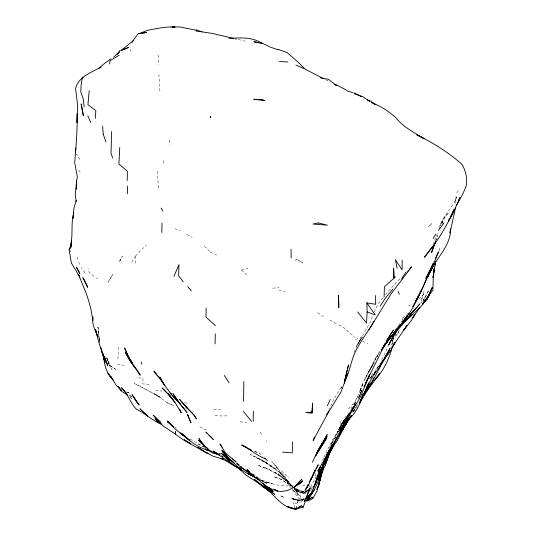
<?xml version="1.0" encoding="UTF-8"?>
<svg xmlns="http://www.w3.org/2000/svg" width="536" height="536" viewBox="0 0 536 536"><rect width="100%" height="100%" fill="white"/><g stroke="black" fill="none" stroke-linecap="round" stroke-linejoin="round"><path stroke-width="0.4" stroke-dasharray="2.68 2.01" d="M135.28 263.223L135.394 256.523M455.734 203.432L456.069 196.632L455.466 200.558L456.645 196.906C453.389 207.667 443.004 214.534 440.679 225.643M118.644 347.067L117.927 359.06M392.506 344.313L392.821 340.387L394.262 336.327L393.096 338.156M300.689 495.626L300.013 499.25L303.262 499.921M423.587 294.163L423.989 291.651L421.189 300.87L423.587 294.163L418.77 299.028M440.672 225.696L441.155 223.371M393.424 338.37L391.823 344.661L392.821 340.387L391.863 342.377M439.044 250.908L439.647 248.637L438.535 251.498M295.798 260.737L296.04 259.009L302.994 263.082L296.301 259.089M408.821 313.064L403.427 317.091L401.792 321.52L400.412 323.141M439.038 228.061C440.411 221.998 444.351 217.033 448.679 212.752L443.996 217.911M433.095 244.811L437.765 232.001M441.885 223.539L443.198 219.874L441.698 223.686M422.864 302.137L424.854 297.748L420.613 303.302M435.848 240.731L437.832 235.492L435.929 240.496M338.209 432.029L338.732 430.676M354.062 352.48L357.787 344.012L369.699 323.275L373.096 315.262M331.288 444.565L337.961 431.058M358.095 398.898L362.236 389.793M358.959 396.968L362.021 389.565M358.859 397.196L361.706 390.329M402.255 319.925L403.427 317.091M374.376 312.2C376.305 306.585 379.448 301.527 383.441 297.158M359.931 391.012L361.184 388.406L356.594 398.838L357.68 396.781L350.095 410.462M330.772 445.584L332.541 441.456L329.272 448.498M360.085 390.684L363.294 383.233L359.783 391.615L361.874 385.357L364.567 379.83L374.932 359.448L377.411 356.299M358.705 397.678L359.703 395.401M360.031 394.643L361.03 392.372M331.918 443.225L333.794 439.915M381.9 359.763L388.379 345.646M323.898 457.308L327.215 450.039L334.993 435.547L338.551 431.098M322.538 460.196L323.563 458.039M441.919 223.767L445.45 216.33M397.511 334.129L399.447 330.096L397.511 334.129L392.633 339.415M361.365 391.608L361.947 390.396M364.567 379.83L376.245 357.15L380.064 350.919L375.066 360.092L379.173 352.581M341.794 386.61L341.097 388.017L341.861 386.597M328.675 410.362L334.203 398.697L341.821 386.128M332.045 443.212L337.472 433.081M358.088 403.675L352.634 412.418M310.692 487.003L316.984 475.224M353.01 412.124L356.661 405.638M353.559 411.976L357.304 406.529M301.178 493.133L301.788 492.028L307.711 490.748M372.728 364.701L368.507 372.239L374.557 362.463M338.035 430.937L336.012 434.508M334.645 438.656L335.831 436.552M365.807 377.679L369.585 370.041L373.927 363.334L371.013 367.817M354.075 404.419L356.132 400.874L354.048 404.412M334.779 438.951L335.536 437.644M131.722 262.171L135.152 256.436M390.577 347.931L391.347 346.671M396.881 327.932L399.95 323.684M456.886 192.973L459.231 189.295M354.135 404.841L355.422 402.884L354.055 404.894M399.065 325.198L400.151 323.563M378.001 366.912L376.285 369.478L378.992 365.666M350.169 410.616L350.417 410.268M373.002 373.183L368.413 379.736M344.795 418L345.753 416.64M310.344 491.11L312.133 488.577M372.674 375.341L370.095 378.517L372.487 375.294M352.923 411.521L355.274 408.358L353.78 410.301M378.51 366.095L374.275 371.461M370.095 378.517L373.625 374.148M385.458 294.673L396.546 282.15L400.499 278.432M395.133 335.302L396.003 334.276M308.14 489.998L305.078 493.582L305.42 494.045M309.406 488.912L305.078 493.582L304.401 492.946L296.133 491.117L298.029 495.813M348.474 408.794L352.822 404.124M135.387 256.141L140.479 250.761M310.753 488.792L312.843 486.608M396.399 328.427L394.831 330.009M395.28 335.288L396.298 334.25M141.96 249.3L146.408 245.12M296.133 491.117L303.738 493.18L295.805 490.159L299.222 492.082L303.738 493.18L309.332 488.839M308.421 490.159L307.121 491.177C302.927 492.142 298.525 490.755 295.021 488.41M304.468 498.413L301.366 500.818L303.329 499.519M300.683 500.202L292.053 499.318L300.019 500.711L304.267 498.319M304.401 492.946L307.53 490.875M303.081 493.08L308.709 490.018M408.325 306.029L411.748 304.294M355.576 339.636L362.262 336.601M302.076 501.448L299.115 502.453M294.82 507.934L293.942 504.209L298.344 502.714M241.414 270.017L247.82 268.462M303.302 500.008L299.363 500.899L291.517 498.339L300.019 500.711M307.215 490.849L303.423 491.546L304.033 491.686L296.629 489.428L295.316 488.598M302.438 493.174L308.696 492.316M272.67 288.134L279.028 287.778M293.145 485.69L284.214 485.931L275.002 484.678L265.883 481.824L272.167 483.841L266.332 481.797L257.032 477.536M227.003 415.869L220.397 415.936L213.804 415.099M302.291 485.12L306.853 485.214M213.904 409.564L220.484 409.799M184.458 402.931L187.761 403.119M240.215 421.832L246.774 422.368M149.263 384.466L142.636 383.897L143.045 378.255L136.419 377.652M155.467 390.456L162.093 391.079M233.689 38.84L236.946 39.162L245.14 41.212M117.377 364.467L124.077 365.284M235.451 38.84L236.946 39.162M219.432 453.402L221 453.758M303.363 499.713L299.41 498.661L303.765 500.048M126.684 392.258L130.194 393.203L126.992 392.238M278.948 290.077L285.232 292.066M219.036 453.463L221.241 454.22M254.54 451.332L259.638 453.188L262.694 456.17M325.68 79.75L327.965 80.581L325.687 79.603M254.814 451.426L259.638 453.188M261.568 480.685L266.794 482.708L261.454 480.497L267.263 483.908L259.525 478.829M175.038 228.571L179.989 230.614M338.933 325.03L342.531 326.612L354.812 337.385M223.264 456.652L221.817 455.955L223.345 456.605M221.83 455.935L223.298 456.578M362.718 341.365L367.937 343.683M210.481 252.175L216.651 254.948M131.4 396.238L128.941 395.025M283.437 478.28L279.437 475.378L264.65 467.231L279.437 475.378L287.397 481.516L293.855 487.666M199.854 426.803L206.655 430.22M295.865 488.43L301.158 491.11M186.763 234.48L192.19 237.287M204.725 447.446L188.585 438.22M197.704 443.795L204.022 447.078M220.912 455.051L221.348 455.285M329.727 320.046L336.126 323.563M129.504 395.521L132.137 397.022M268.858 469.315L272.033 471.144M253.139 474.025L259.672 479.211M236.202 463.707L238.989 465.469M292.696 486.929C287.671 484.645 285.36 479.392 282.398 475.09L276.409 467.399L283.001 474.065L290.445 484.477L279.129 471.781L284.308 476.873C275.839 469.395 266.7 462.287 256.375 457.55L263.397 461.081L274.881 469.04M294.324 487.968L289.42 484.839L294.13 488.162M270.399 466.019L277.588 470.668L284.529 477.053L291.296 485.402L285.48 478.95L293.842 487.901M94.061 276.301L90.363 273.816L88.601 271.337L88.333 268.858M166.87 402.556L167.172 402.757L160.639 398.02M237.193 463.419L241.877 466.682M236.718 463.272L239.25 465.422M317.754 312.676L323.335 316.722M252.51 473.811L257.91 477.723M279.437 475.378L275.162 472.176L286.345 481.167L278.499 473.77L285.902 480.772L291.49 488.363M294.921 488.725L299.222 492.082L294.338 488.979L301.788 492.028L302.137 492.705M96.306 277.822L97.472 278.754M292.649 489.803L299.892 495.82L292.649 489.803L297.527 497.006L300.013 499.25M175.084 427.179L176.31 428.217M241.414 270.164L247.625 275.571M262.171 481.415L263.417 482.514M294.19 488.088L289.929 484.256L292.676 487.392M236.825 463.352L239.291 465.576M239.411 465.623L237.006 463.419L239.425 465.73M294.311 488.919L297.581 491.974L298.05 493.636M204.384 246.259L210.387 252.094M275.008 465.081L278.211 468.752L271.712 461.771L275.424 465.489M281.661 470.843L288.582 477.784M260.067 432.15L262.908 435.145M294.378 488.484L297.581 491.974M84.889 272.677L81.258 267.571M79.898 159.359L76.494 154.093M78.638 170.053L81.03 173.657M78.578 262.359L80.233 264.985M108.694 363.817L112.051 369.572L108.607 363.73M293.373 502.52L293.942 504.209M70.383 250.459L70.839 251.873M77.251 257.032L78.082 259.712M99.395 340.501L100.031 342.611L99.16 339.656M99.214 338.739L100.071 342.243M99.046 338.035L99.515 340.119M98.952 337.305L97.988 327.174L99.401 340.179L99.16 338.752M309.138 485.268L309.373 486.815M99.234 338.377L99.549 340.621M315.155 473.737L315.563 478.226M158.435 187.828L157.276 171.487M97.988 327.174L98.597 335.75M159.922 91.107L158.824 73.613M163.386 160.599L163.627 164.76M340.092 421.631L340.26 424.72M158.127 55.148L158.475 64.715M169.557 140.117L169.745 145.156M266.7 440.646L266.734 441.63M130.657 49.64L130.663 51.255M428.465 290.874L423.534 300.267L428.465 290.874M119.448 261.749L122.342 255.967L119.448 261.749M359.904 340.192L356.34 346.732L361.157 338.203L359.904 340.192M111.702 276.167L108.004 282.144L112.955 274.211L111.702 276.167M359.636 341.251L357.787 344.012L362.47 337.245L359.636 341.251M431.862 223.639L428.318 226.788L431.862 223.639M298.706 499.874L291.885 498.487L298.706 499.874M281.393 479.352L273.769 476.692L280.898 479.298L288.495 484.182L281.393 479.352M284.087 497.381L280.154 495.726L284.087 497.381M173.791 405.544L167.312 402.884L173.791 405.544M265.286 468.236L257.588 465.114L265.286 468.236M256.081 457.121L250.225 454.468L267.183 463.198L276.703 469.643L269.621 464.812L262.553 460.947L267.183 463.198L256.081 457.121M140.546 386.443L134.127 383.401L161.001 397.571L140.546 386.443M296.991 489.884L294.8 488.638L296.991 489.884M158.16 396.198L154.107 393.598L160.512 397.926L158.16 396.198M115.809 369.378L109.264 364.983L115.809 369.378M131.729 398.57L129.457 396.506L131.729 398.57M109.491 363.904L106.376 356.681L108.801 363.944L106.845 358.591L109.491 363.904"/><path stroke-width="0.8" d="M243.585 401.343L243.82 381.545M402.214 260.121L402.107 269.849L395.394 259.685L397.122 268.348M253.227 421.323L253.361 411.125M175.708 434.455L175.507 431.969L175.708 434.455L183.118 439.714L190.588 443.781L184.23 439.741L190.414 443.942L204.819 451.774M215.077 343.824L215.251 333.854M206.172 308.066L205.978 317.098L215.398 325.633M127.186 180.645L127.407 171.292L118.925 163.996L119.729 147.507M161.792 232.477L162.013 223.123M75.583 151.822C76.628 139.112 77.358 126.489 77.204 113.726L77.03 122.55L77.586 104.862L75.556 88.5C78.504 76.454 91.381 72.581 100.902 67.114M92.956 317.131L92.869 320.474L90.886 309.084L88.413 299.892L86.028 292.844L78.906 275.558L71.415 263.156L69.184 249.843C74.022 238.031 70.323 225.127 73.687 212.926M92.822 316.897C91.73 323.918 95.093 330.411 97.793 336.682M292.602 441.925L292.261 452.893L282.599 452.123M384.091 297.018L384.433 286.7L395.354 276.991M141.893 364.225L141.095 361.914M435.634 261.555L435.339 264.724L433.343 272.194L434.502 267.591L433.148 277.514L433.209 276.08M375.368 295.524L375.723 304.301L366.879 302.9L367.133 311.932L366.49 323.054L357.639 311.945M312.086 412.043L312.615 403.146L311.952 413.075L305.815 412.613L312.086 412.043L311.952 413.075M95.341 118.423L95.83 110.63L87.938 104.761L89.204 90.718M450.535 228.792C451.024 242.761 440.827 253.548 434.039 264.744L435.688 262.004L426.79 278.017M111.662 131.575L111.032 153.651L112.781 158.133M69.184 249.843L71 247.036L71.456 240.195M84.132 106.939L83.335 99.281L80.728 91.656L81.238 84.018M435.339 264.724L435.601 261.809M75.837 148.023L74.678 162.71L77.365 177.135L76.601 180.632L76.44 189.141L76.648 181.007L75.214 194.501L76.159 201.583M71 247.036L71.375 243.076M73.666 213.589L73.151 218.232L73.921 208.069L76.326 200.196M323.751 464.297L323.262 468.276L316.93 491.164L312.843 498.38L311.088 499.539L306.672 500.972L312.059 497.18L312.843 498.38M433.517 274.72L434.06 270.425L433.148 277.514M109.572 64.019L109.987 60.736L119.126 55.288M307.624 498.567L307.322 500.765L306.672 500.972M450.421 229.622L449.972 232.925L455.52 207.754M323.778 463.593L321.406 473.884L324.159 462.89M392.318 346.665C389.129 359.174 383.347 371.562 373.967 380.661M81.291 83.516L82.162 78.43L83.033 77.104M322.592 469.536L321.54 474.936L318.645 483.546M323.677 464.263L323.175 466.648L324.133 462.789M322.893 467.988L323.697 464.149M322.551 469.603L319.329 482.099M322.685 468.98L319.402 481.904L320.005 480.651M344.434 381.652L348.447 365.016L344.326 383.093L340.816 392.198L328.374 412.385L313.138 440.545L314.679 436.934M117.585 54.116L119.917 50.793L117.525 54.089M346.504 374.028L346.685 373.25L344.326 383.093L346.685 373.25M318.284 473.697L315.503 483.874L310.846 493.589L306.197 498.855L303.222 507.163L301.353 505.837L295.932 509.2L287.162 506.54L295.932 509.2L296.569 506.473M320.334 477.087L321.459 472.511M321.406 473.971L322.518 469.482M320.843 476.216L322.645 469.315L321.781 471.539M315.503 483.874L317.734 475.754L317.165 477.221M323.65 464.035L323.255 465.483L324.354 462.595M318.652 472.323L320.441 466.112L318.552 474.253L315.885 482.42M320.441 472.853L319.764 475.171L324.943 459.68M320.89 471.312L322.237 466.675M428.88 273.353L427.527 277.769L428.458 274.868L433.738 265.059L429.879 271.94L431.413 268.965L419.621 294.365L415.239 302.043L421.852 289.755L416.593 299.751L423.025 286.914L426.127 279.397M328.99 454.079L325.861 463.814L321.305 474.045M328.099 452.866L326.853 456.685L328.246 453.597L322.404 466.749L325.292 458.917M159.654 422.83L156.257 420.485L161.329 424.123L154.991 418.73L163.547 426.227L174.917 433.792L175.507 431.969M297.413 502.728L297.882 501.281M313.265 488.135L320.964 470.749L323.114 464.377L320.99 472.25L318.049 480.162L320.407 473.724C318.17 482.876 314.223 491.592 307.899 498.674L309.359 497.388L314.444 489.475L310.237 495.391M322.464 465.898L323.175 463.834M434.843 243.364L431.587 252.503L435.661 241.213M373.887 377.833L372.319 382.135L359.375 403.702M432.552 246.359L432.009 247.9L432.512 246.533M174.917 433.792L175.708 432.13M333.982 443.661L332.34 448.076L327.69 455.5M344.42 381.625L346.296 376.6L344.226 381.692M332.916 446.528L332.34 448.076L334.384 443.011M433.577 246.721L435.279 242.225M316.133 480.899L320.85 469.228L313.245 488.135M320.756 471.365L322.793 466.059M320.964 470.749L328.883 450.696M308.126 484.691L307.001 487.539L308.213 484.645M318.752 468.933L317.882 471.151L332.387 444.907L329.05 451.171L326.478 454.756L331.704 446.649L344.326 423.413L339.985 430.281M316.93 489.314L319.041 483.954L320.541 477.087L318.84 485.221L316.97 489.509M347.844 373.538L344.548 381.592C350.551 370.718 351.033 357.813 357.82 347.254C362.577 338.236 368.949 330.25 373.967 321.392M321.345 469.978L323.845 463.814M324.18 462.977L321.225 470.052M306.471 496.745L310.257 487.747L307.054 496.122L304.187 501.408L306.156 497.495M324.072 461.697L325.278 458.843M323.972 461.978L325.989 457.235L324.106 461.65M368.795 383.093L359.361 403.34L363.1 394.141C360.406 402.884 356.916 411.494 350.142 417.946L346.678 421.631M173.925 276.301L178.99 264.57L178.615 275.705L183.191 281.869M321.225 470.032L326.344 458.729L322.417 467.137L326.176 459.707L328.93 452.304L325.379 461.181L328.729 453.831L331.395 449.637L327.637 455.325M348.3 414.877L342.839 426.241L343.556 424.747M325.58 458.133L328.836 450.763M432.994 263.571L428.485 273.494L435.312 259.772L438.394 252.155L435.339 258.587M368.091 386.932L368.741 385.505M327.342 405.779L330.263 399.421M364.152 386.717L367.837 378.691M368.728 383.146L366.999 386.878L375.14 372.473L373.934 374.523L379.274 367.435L382.952 360.366L380.835 363.689M348.072 419.688L344.514 424.68M315.798 481.563L317.205 478.574M349.385 412.861L342.826 426.221L346.484 420.304L341.854 427.493L348.514 417.578L354.142 406.811L351.388 411.568M347.362 415.949L344.755 421.397L346.859 417.015M344.28 423.252L348.574 414.375M316.24 454.18L320.903 445.349L327.141 436.599L321.265 444.887L316.24 454.18L327.228 434.622L317.124 452.344L312.347 462.233M449.778 218.253L448.398 221.107L452.94 213.422L459.995 197.529L458.193 201.161M450.468 216.819L453.918 209.677C446.696 226.949 436.304 242.788 424.472 257.247L431.453 247.806M394.536 333.814L388.633 345.084L395.039 332.957M309.386 481.831L311.503 477.509M342.497 422.361L338.786 429.805L344.628 419.454M324.025 462.032C332.843 446.287 341.13 430.08 351.522 415.313L345.425 423.547L351.08 416.445L346.377 421.745M332.333 447.218L330.136 451.674L324.963 465.134L330.457 451.272L333.881 444.766M393.712 344.259L394.449 342.812M344.481 381.699L345.8 379.12M348.882 418.83L339.998 434.06M348.943 413.752L343.817 425.068L339.616 431.024M426.79 299.765L432.331 287.363L426.79 299.765L423.306 303.188M342.772 429.282L348.923 419.112M316.106 468.725L318.29 464.692L310.538 480.202L315.262 469.951L308.535 485.053L305.051 490.353L307.758 485.676M394.978 342.578L390.938 350.263L386.094 357.016C378.925 366.932 375.421 379.093 366.952 388.158L370.852 383.019L362.148 396.339L369.82 384.439L364.922 391.829L368.795 385.846L368.125 386.905M333.854 444.806L331.596 448.853L337.184 440.646L344.146 427.172L340.018 434.026M412.64 306.753L417.933 297.252C409.685 317.526 393.082 332.34 381.324 350.35M456.23 205.583C459.975 199.178 463.767 192.772 466.199 185.724C467.68 178.394 465.63 170.669 461.965 164.338C448.471 152.371 433.021 142.777 416.854 134.871L423.989 138.596C414.402 132.513 403.668 127.374 396.426 118.362C389.297 111.421 380.667 106.322 371.575 102.403L374.356 104.051M433.155 238.533L435.574 234.346M388.62 337.184L386.717 340.467L393.551 330.102L389.002 336.528M381.954 349.083L382.758 347.723M383.562 346.363L385.572 342.966L365.304 383.897L369.8 374.43C364.212 385.92 361.405 399.039 352.494 408.66M342.946 422.261L344.588 419.5M394.952 342.571L392.908 346.001L406.858 325.714L403.655 330.196L411.44 320.307L414.891 314.364L412.753 317.781L419.936 307.195M348.427 419.541L345.264 424.813L351.16 415.983M349.137 418.636L339.402 435.058M326.605 414.663L328.615 411.32M368.889 329.747L391.287 293.56L411.561 266.915L407.735 271.303M343.603 428.17L347.355 422.073M400.318 325.198L407.367 315.53M340.434 432.9L342.109 430.24M380.058 306.264L385.799 297.587L392.754 289.273M395.092 333.359L396.787 330.712M384.667 357.613L389.129 350.691L379.723 365.867M406.08 317.614L407.347 315.657L404.445 319.959M408.157 314.284L408.888 313.185M392.506 337.224L398.194 329.466L405.37 321.158L412.559 314.277L404.747 321.741L421.229 306.317L432.9 290.056L433.356 274.787M401.498 278.901L406.154 271.946M332.702 445.959L333.687 444.491M402.697 322.558L407.306 315.691L402.355 322.417M379.656 365.746L381.853 362.47L380.922 363.763M132.225 41.795L137.893 33.996M381.317 350.108L394.476 332.146M383.475 346.377L385.371 343.683M307.899 498.674L309.305 496.705M383.515 360.427L384.942 358.443M341.854 427.493L345.72 422.154M340.601 429.276L341.472 428.083M341.914 427.48L342.792 426.267L341.734 427.473M132.057 42.27L133.042 40.93L120.721 50.659L128.372 47.469L121.752 50.203M392.185 335.121L384.178 345.352M438.488 230.286L443.895 222.983M351.938 409.102L353.793 406.616L348.923 414.77L342.538 422.951M364.567 394.101L365.552 392.781M366.517 391.488L379.642 373.726L375.508 378.697M393.598 333.245L395.012 331.369M389.223 338.39L390.215 337.097M396.231 330.009L397.169 328.843M399.313 326.437L394.302 332.648L419.822 303.959L413.899 310.666L409.497 314.753M374.222 373.431L375.77 371.522L374.952 372.527M388.198 340.219L386.208 342.651L390.724 337.157M391.736 335.931L392.741 334.712M396.144 330.102L402.181 323.201L398.617 327.121L399.749 325.915M422.984 303.034L428.257 297.071M306.023 498.983L310.846 493.589L305.982 499.043M396.151 329.74L397.169 328.608M113.605 57.218L119.749 51.577M98.456 68.809L103.528 64.219L110.912 58.739M312.059 497.18L307.322 500.765L304.884 500.262M306.605 497.354L308.575 496.061L307.135 496.812M297.976 507.646L301.353 505.837M298.029 484.062L300.817 482.601L302.786 480.852L298.78 484.162L296.663 485.06M297.172 484.598L298.78 484.162L300.817 482.601C293.989 487.921 285.99 492.865 276.938 491.003L274.238 489.582M295.269 509.093L303.222 507.163M138.208 33.748L146.529 32.448L138.958 33.741L147.299 30.364C156.244 28.723 165.343 26.519 174.475 27.048M228.812 38.351C239.987 37.775 252.101 36.763 261.943 43.248M279.43 61.452L287.839 62.002M175.225 27.175L171.922 26.88L180.062 26.981L196.243 30.251M196.002 31.014L212.377 33.426L233.22 38.344M102.992 353.934L102.048 352.092L105.177 360.701L102.048 352.092M261.146 43.101L253.957 41.795L262.218 43.168L269.548 46.759M320.334 77.8L328.427 79.301L336.38 85.325L334.27 84.427L337.265 85.258L345.961 89.907M278.01 49.406L287.095 52.568L297.674 61.781L305.232 69.178L323.409 78.618M223.746 459.399L213.073 456.203L205.502 452.143L208.209 453.59L205.442 452.485L197.851 447.366L204.812 451.707M221.515 458.628L223.787 459.191M223.485 454.943L224.604 456.103L223.485 454.943C228.557 460.491 233.917 467.124 241.535 469.08M238.533 468.29L241.636 469.114M295.932 509.2C284.355 508.396 277.179 498.835 269.481 491.519L261.729 485.723L268.201 490.098L254.198 480.263L245.95 475.097L237.729 467.446L241.207 470.186L213.167 451.064L216.691 452.88M209.241 450.743C198.689 447.801 189.536 441.436 181.905 433.684L184.933 436.277M219.593 455.138L213.134 453.047L205.221 448.94L207.378 449.791M196.096 29.875L202.065 31.798M239.15 467.841C232.51 465.851 227.365 460.618 220.758 458.441M219.11 454.541C210.313 452.552 203.472 445.965 198.869 438.495L205.08 446.656L207.928 448.398M270.238 47.094L277.789 49.64M208.424 450.347L205.275 449.275L209.214 450.662M346.336 90.53L353.211 92.896M354.47 93.813L362.959 96.748L369.505 101.204M126.643 393.652L121.438 387.675C128.024 393.772 130.302 402.905 136.358 409.229C144.975 413.028 151.614 420.465 160.599 423.474M367.133 311.932L375.254 314.947L366.879 302.9M233.709 462.434L230.661 459.995C237.348 466.622 244.671 473.107 253.675 476.316L247.907 473.509L256.657 478.146M256.168 477.951L256.617 478.132M295.879 65.097L303.785 68.508M265.4 458.87C256.751 455.654 250.111 448.893 241.783 445.068L246.875 447.54M157.189 422.221L160.947 423.902M274.519 489.556L277.507 490.949L268.235 487.854L266.077 486.5L258.982 480.243L254.58 477.1L247.056 469.536L249.14 471.365M217.428 453.731L218.896 454.481L217.455 453.751M354.242 92.922L361.659 96.815M249.22 449.141L251.391 450.307L241.783 445.068M184.994 436.244L180.136 432.961L185.168 436.438L182.588 434.455M127.669 395.112L121.357 391.139L117.86 386.282L121.491 390.463M257.789 479.211L239.873 466.427L251.987 474.662M232.718 461.503L230.627 460.176L222.232 451.406L230.52 460.102L234.239 462.983M257.173 478.494L258.272 479.211M369.498 101.21L367.529 99.904L371.1 101.351L375.053 104.46M248.51 472.652L248.979 472.96M224.088 455.305L221.582 453.53L229.522 461.148M171.319 424.499L167.554 421.819L173.704 426.891M262.506 485.676L254.546 479.593L270.821 492.47L269.722 491.385M264.563 484.779L262.841 483.217L273.219 491.438L268.435 487.291M271.283 491.505L263.812 485.717L274.479 494.333L271.819 491.974M186.139 437.316L189.771 440.431L182.119 434.663L185.148 436.304L182.253 434.703L174.749 428.626L167.232 420.981L173.155 426.308M268.482 487.331L272.824 491.137L269.253 487.861M232.168 458.454L236.282 462.099L225.555 452.994L219.954 444.002L222.185 447.212M206.909 433.068L205.851 432.09L213.375 439.493L209.053 435.138M264.496 457.905L267.491 460.786M121.411 390.476L115.897 384.855L110.624 376.252L112.949 379.434M161.075 379.213L156.324 374.523L153.919 371.086C160.532 378.872 165.798 387.615 172.311 395.521L170.723 392.942M113.217 380.037C107.26 374.664 104.594 366.53 104.004 358.718L105.023 362.684L100.822 347.495M225.676 457.195L229.515 461.141M176.9 400.298L172.532 395.762L180.136 403.843L172.92 393.612L179.888 403.816L187.064 412.459L178.535 402M164.954 385.263L163.507 383.608L159.788 376.996L163.902 384.265M187.741 286.673L191.386 290.86M179.627 409.129L181.255 412.827L176.009 404.131L168.418 393.973L175.098 402.368M251.592 421.47L243.411 411.434M170.441 396.607L171.265 397.645M138.134 403.836L139.119 405.089L131.983 394.576L138.134 403.836L133.209 396.493M172.579 399.32L173.483 400.466M132.519 364.132L131.045 362.249L134.261 366.41M133.993 366.014L136.941 369.78M168.418 393.973L172.719 399.601M131.421 362.55L129.544 360.025L140.224 375.193L137.216 370.316M132.365 363.81L134.241 366.336M109.391 375.173L111.347 377.826L108.024 373.277L108.935 374.543M224.256 375.428L229.16 382.945M78.169 274.432L79.764 276.891L78.906 275.558M129.129 357.499L132.439 363.153L128.111 356.487L124.6 347.918L128.298 356.078M161.135 208.089L162.703 211.097M87.83 115.87L90.772 122.496M398.04 291.242L399.36 294.318M96.721 332.434L95.435 329.406L99.013 342.973L101.961 351.871M187.526 414.482L190.923 422.777L187.526 414.482L188.324 416.472M97.954 336.769L97.09 334.524L97.894 336.729M103.22 134.154L105.961 142.04M104.828 362.376L102.477 352.641M102.637 126.201L103.2 134.074M127.354 186.039L127.575 193.67M291.082 249.193L291.128 257.93M393.953 276.824L393.933 277.956L393.625 267.993L393.953 276.824M210.4 116.593L210.373 117.799L210.4 116.593M328.025 453.021L326.605 457.556L328.065 452.994M320.206 478.085L319.764 479.405L320.206 478.085M355.636 404.131L354.953 405.538L355.636 404.124M431.574 267.424L425.906 278.124L431.574 267.424M389.953 348.527L385.049 357.606L389.953 348.527M348.809 419.159L348.092 420.485L348.842 419.159M319.288 449.805L315.597 455.989L320.173 448.357L319.288 449.805M326.364 438.535L319.798 449.074L326.364 438.535M424.539 301.527L422.824 304.1L429.289 294.438L424.539 301.527M406.422 318.284L403.099 322.739L406.422 318.284M301.741 479.352L294.552 487.023L301.741 479.352M318.384 222.936L312.984 224.055L327.355 225.174L318.384 222.936M262.231 99.89L253.749 99.254L264.838 100.48L262.231 99.89M147.474 415.996L140.037 408.868L147.474 415.996M259.973 480.611L258.828 479.566L259.98 480.618M170.033 396.084L162.214 388.051L170.033 396.084M205.141 446.649L198.454 440.25L205.08 446.656M155.031 416.968L153.135 415.152L160.619 422.422L155.031 416.968M193.818 414.817L185.382 406.208L179.674 399.434L187.305 408.345L185.382 406.208L193.818 414.817L196.464 418.864L193.818 414.817M272.241 491.371L268.141 487.217L272.241 491.371M230.52 460.102L221.964 450.193L230.52 460.102M129.906 360.641L125.498 352.521L129.906 360.641M84.44 280.348L82.886 277.668L87.716 287.336L84.44 280.348M79.81 273.36L76.36 267.122L79.81 273.36M105.197 358.691L104.319 356.648L107.723 365.539L105.197 358.691M83.361 115.682L81.164 103.997L83.361 115.682M338.806 307.47L338.504 295.282L338.806 307.47"/></g></svg>
